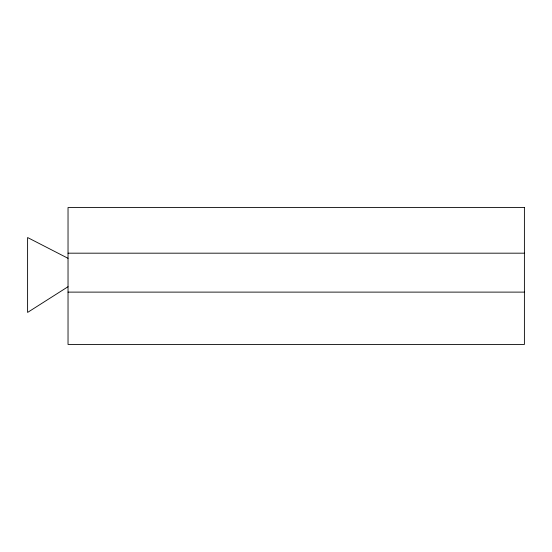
<?xml version="1.0" encoding="UTF-8"?>
<svg xmlns="http://www.w3.org/2000/svg" width="552" height="552" viewBox="0 0 552 552"><rect width="100%" height="100%" fill="white"/><g stroke="black" fill="none" stroke-linecap="round" stroke-linejoin="round"><path stroke-width="0.83" d="M68.034 286.716L27.6 312.425L27.6 237.539L68.034 258.315M68.034 253.182L524.4 253.182M68.034 292.118L524.4 292.118M524.4 207.545L68.034 207.545L68.034 344.455L524.4 344.455L524.4 207.545"/></g></svg>
